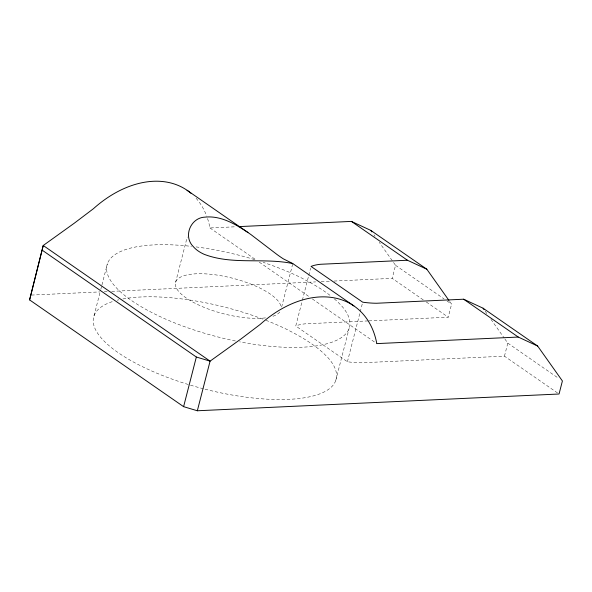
<?xml version="1.0" encoding="UTF-8"?>
<svg xmlns="http://www.w3.org/2000/svg" width="592" height="592" viewBox="0 0 592 592"><rect width="100%" height="100%" fill="white"/><g stroke="black" fill="none" stroke-linecap="round" stroke-linejoin="round"><path stroke-width="0.44" stroke-dasharray="2.96 2.22" d="M175.58 282.406L187.227 237.037M281.644 307.033L292.796 263.573M557.531 392.962L504.458 356.169L361.423 362.8A47.841 16.125 14.4 0 1 347.415 361.742L295.763 325.985L302.149 301.099M302.379 300.211L308.543 276.212M308.772 275.324L310.593 268.213M347.415 361.742L359.966 312.85M360.195 311.962L362.474 303.074M423.25 299.885L392.207 278.366L395.552 265.312L379.228 242.276M368.883 320.879L448.24 317.201L451.585 304.147L449.483 301.18M504.458 356.169L507.803 343.116L504.643 338.661M94.01 315.832L100.588 290.221M100.818 289.333L101.72 285.803M101.95 284.915L107.396 263.721M335.76 380.486L349.147 328.375M207.555 218.559A101.21 70.478 -55.3 0 1 209.96 227.964L235.675 226.773M31.413 295.075L99.7 291.915M104.31 291.701L107.078 291.575M111.696 291.36L315.617 281.91M321.153 281.659L330.38 281.23M334.073 281.059L392.207 278.366M367.958 320.923L305.206 323.831A47.841 16.125 14.4 0 0 295.763 325.985M395.552 265.312L444.015 298.901M447.041 301.002L451.585 304.147M507.803 343.116L558.611 378.332M426.277 301.979L448.24 317.201M209.96 227.964L255.463 259.503M259.252 262.13L309.305 296.821M312.339 298.93L376.801 343.612M485.159 311.17L487.268 314.137M490.953 319.34L504.118 337.914M373.966 234.846L375.017 236.334M196.07 198.224A101.21 70.478 -55.3 0 1 206.719 216.184M205.024 389.196A125.178 42.195 14.4 0 0 328.227 357.96L324.83 354.527A125.178 42.195 14.4 0 0 294.128 333.244L287.52 329.744A125.178 42.195 14.4 0 0 265.638 320.176M203.337 388.759A125.178 42.195 14.4 0 1 189.899 384.992M188.241 384.489A125.178 42.195 14.4 0 1 113.975 301.106M117.246 300.196A125.178 42.195 14.4 0 1 118.962 299.781M122.944 298.953A125.178 42.195 14.4 0 1 264.084 319.576M279.772 312.021A54.427 18.345 14.4 0 1 272.505 316.402M265.505 317.867A54.427 18.345 14.4 0 1 182.78 295.415A54.427 18.345 14.4 0 1 213.053 274.54A54.427 18.345 14.4 0 1 281.126 307.093M329.899 295.26A125.178 42.195 14.4 0 0 307.514 281.133L300.914 277.633A125.178 42.195 14.4 0 0 263.137 262.345M334.317 298.842A125.178 42.195 14.4 0 1 338.217 302.416L341.614 305.849A125.178 42.195 14.4 0 1 347.874 331.083L346.017 333.622A125.178 42.195 14.4 0 1 239.627 341.828M235.394 340.985A125.178 42.195 14.4 0 1 108.602 276.901A125.178 42.195 14.4 0 1 191.527 246.376M196.048 246.916A125.178 42.195 14.4 0 1 229.644 252.962L238.132 255.019A125.178 42.195 14.4 0 1 254.915 259.718"/><path stroke-width="0.89" d="M448.958 300.433L426.832 269.227L407.437 260.243L320.501 264.276A47.841 16.125 14.4 0 0 311.052 266.43L362.704 302.186A47.841 16.125 14.4 0 0 376.719 303.245L463.654 299.212L483.057 308.195L537.647 346.039L562.4 380.959L559.048 394.013L197.336 410.767L183.601 406.66L29.6 299.907L43.231 245.495L74.259 223.221L93.366 208.761A101.21 70.478 -55.3 0 1 191.135 193.392M29.6 299.907L43.231 245.495L210.079 361.142L197.336 410.767M183.601 406.66L196.344 357.028L42.343 250.283M353.898 305.916L292.751 263.536L283.457 258.919A42.824 5.469 41.9 0 1 276.819 254.353L250.986 234.61L187.05 190.269M238.428 226.64L351.404 221.408L370.807 230.392L426.832 269.227M537.647 346.039L518.252 337.055L376.801 343.612A101.21 70.478 -55.3 0 0 260.206 324.409L241.107 338.868L210.079 361.142L196.344 357.028M292.796 263.573C263.64 257.49 232.464 265.209 204.129 254.294A48.551 28.608 -10.3 0 1 193.17 246.457C182.935 236.23 190.735 217.671 204.913 217.138C220.712 215.407 235.305 224.072 247.944 232.478M351.404 221.408L407.437 260.243M463.654 299.212L518.252 337.055M483.057 308.195L484.108 309.683M370.807 230.392L371.857 231.879"/></g></svg>
